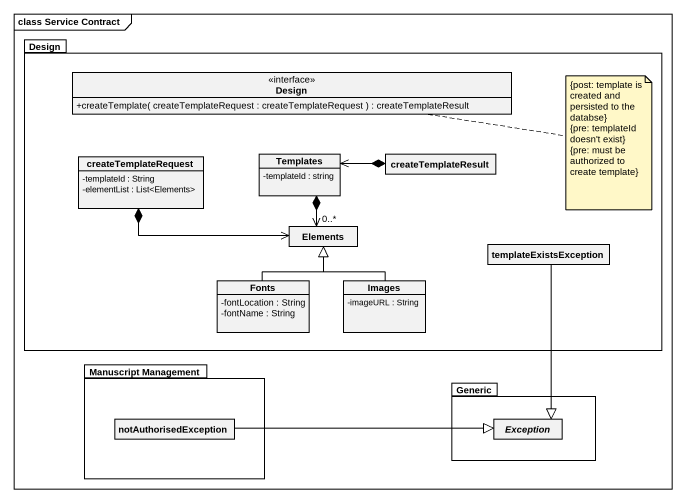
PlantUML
@startuml
mainframe class Service Contract
hide circle
hide empty members
skinparam classAttributeIconSize 0
package Design {
  interface "Design" as Design_2 {
    +createTemplate( createTemplateRequest : createTemplateRequest ) : createTemplateResult
  }
  class createTemplateRequest {
    -templateId : String
    -elementList : List<Elements>
  }
  class Templates {
    -templateId : string
  }
  class createTemplateResult
  class Elements
  class templateExistsException
  class Fonts {
    -fontLocation : String
    -fontName : String
  }
  class Images {
    -imageURL : String
  }
}
package "Manuscript Management" as Manuscript_Management {
  class notAuthorisedException
}
package Generic {
  abstract class "Exception" as Exception_
}
createTemplateRequest *-right-> Elements
Templates *--> "0..*" Elements
createTemplateResult *-left-> Templates
templateExistsException --|> Exception_
Fonts -up-|> Elements
Images -up-|> Elements
notAuthorisedException -right-|> Exception_
note right of Design_2
  {post: template is created and persisted to the databse}
  {pre: templateId doesn't exist}
  {pre: must be authorized to create template}
end note
@enduml
